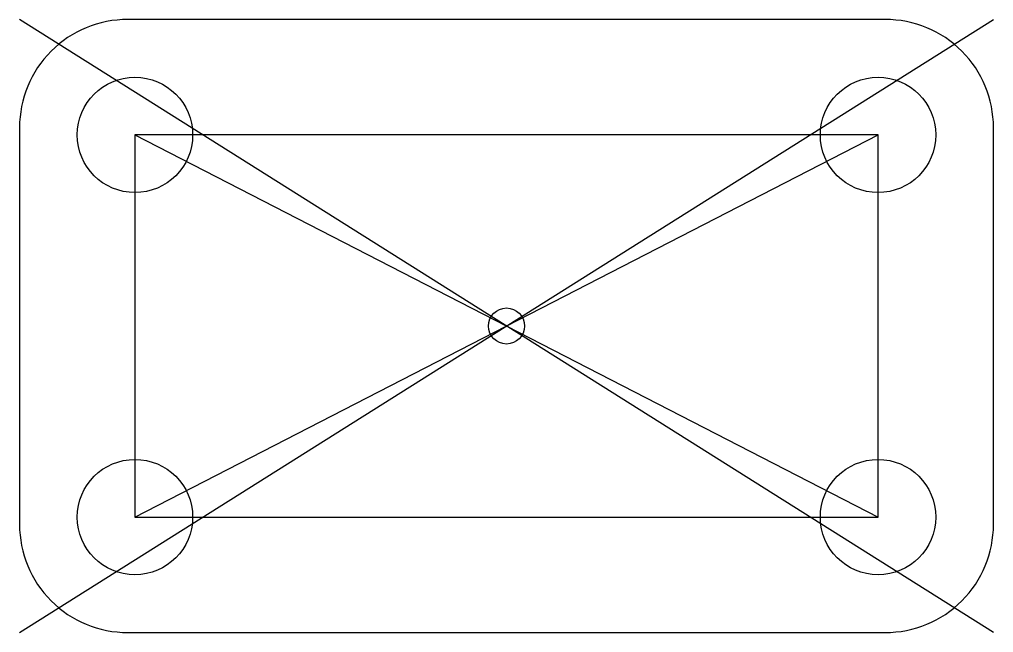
# Model space of a CAD drawing. Header units: millimetres. Extents: x -13.5 to 13.5, y -8.5 to 8.5.
import ezdxf

# ---------------------------------------------------------------- set-up
doc = ezdxf.new("R2010")
doc.units = ezdxf.units.MM
doc.layers.get('0').update_dxf_attribs({"linetype": 'CONTINUOUS'})

msp = doc.modelspace()

# ---------------------------------------------------------------- linework, layer by layer
for p, q in [((13.5, -8.5), (-13.5, 8.5)), ((-13.5, -8.5), (13.5, 8.5)), ((-10.3, 5.3), (10.3, -5.3)), ((-10.3, -5.3), (10.3, 5.3))]:
    msp.add_line(p, q)
msp.add_lwpolyline([(-10.5, -8.5), (10.5, -8.5, 0.414214), (13.5, -5.5), (13.5, 5.5, 0.414214), (10.5, 8.5), (-10.5, 8.5, 0.414214), (-13.5, 5.5), (-13.5, -5.5, 0.414214)], format="xyb", close=True)
msp.add_lwpolyline([(10.3, 5.3), (-10.3, 5.3), (-10.3, -5.3), (10.3, -5.3)], close=True)
for centre, radius in [((-10.3, 5.3), 1.6), ((10.3, 5.3), 1.6), ((0, 0), 0.5), ((-10.3, -5.3), 1.6), ((10.3, -5.3), 1.6)]:
    msp.add_circle(centre, radius)

doc.saveas('drawing.dxf')
